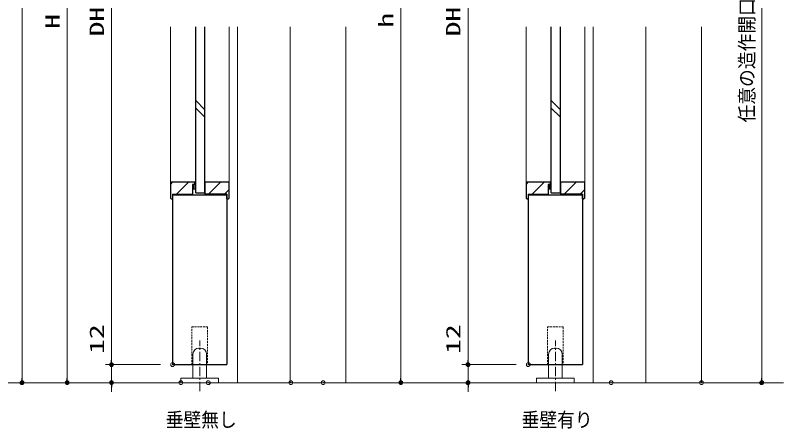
# Model space of a CAD drawing. Units: millimetres, scale not verified. Extents: x -1306 to 1306, y -607 to 607.
# Drawn here: x -853 to -343, y -111 to 163 of the extents above; entities that cross this region are included whole.
import ezdxf
from ezdxf.enums import TextEntityAlignment as Align

# ---------------------------------------------------------------- set-up
doc = ezdxf.new("R2010")
doc.units = ezdxf.units.MM
doc.header["$LTSCALE"] = 5
doc.header["$PDMODE"] = 32
doc.header["$PDSIZE"] = 2.5
doc.linetypes.add('USER2', pattern=[0.375, 0.25, -0.125])
doc.linetypes.add('USER3', pattern=[2, 1.25, -0.25, 0.25, -0.25])
for name, color, linetype, lineweight in [('0-1_線(黄)', 2, 'Continuous', 15), ('0-B_点線(水)', 4, 'USER2', 9), ('0-C_中心線', 3, 'USER3', 9), ('0-D_線(白)', 7, 'Continuous', 30), ('1-0_線(水)', 4, 'Continuous', 9), ('1-1_寸法線', 3, 'Continuous', 13), ('1-2_ハッチング', 6, 'Continuous', 9), ('1-4_DEFPOINTS', 7, 'Continuous', 5), ('1-5_0', 3, 'Continuous', 25)]:
    doc.layers.add(name, color=color, linetype=linetype, lineweight=lineweight)
doc.styles.add('ＭＳ ゴシック', font='')
doc.styles.get('ＭＳ ゴシック').set_extended_font_data('MS Gothic')

# ---------------------------------------------------------------- blocks, each defined once
blk = doc.blocks.new('_DOT')
at = {"layer": '1-5_0'}
blk.add_line((-2.5, 0), (-5, 0), dxfattribs=at)
for points in [[(0, 0), (-2.5, 0), (-2.48, 0.313)], [(0, 0), (-2.48, -0.313), (-2.5, 0)], [(0, 0), (-2.48, 0.313), (-2.421, 0.622)], [(0, 0), (-2.421, -0.622), (-2.48, -0.313)], [(0, 0), (-2.421, 0.622), (-2.324, 0.92)], [(0, 0), (-2.324, -0.92), (-2.421, -0.622)], [(0, 0), (-2.324, 0.92), (-2.191, 1.204)], [(0, 0), (-2.191, -1.204), (-2.324, -0.92)], [(0, 0), (-2.191, 1.204), (-2.023, 1.469)], [(0, 0), (-2.023, -1.469), (-2.191, -1.204)], [(0, 0), (-2.023, 1.469), (-1.822, 1.711)], [(0, 0), (-1.822, -1.711), (-2.023, -1.469)], [(0, 0), (-1.822, 1.711), (-1.594, 1.926)], [(0, 0), (-1.594, -1.926), (-1.822, -1.711)], [(0, 0), (-1.594, 1.926), (-1.34, 2.111)], [(0, 0), (-1.34, -2.111), (-1.594, -1.926)], [(0, 0), (-1.34, 2.111), (-1.064, 2.262)], [(0, 0), (-1.064, -2.262), (-1.34, -2.111)], [(0, 0), (-1.064, 2.262), (-0.773, 2.378)], [(0, 0), (-0.773, -2.378), (-1.064, -2.262)], [(0, 0), (-0.773, 2.378), (-0.468, 2.456)], [(0, 0), (-0.468, -2.456), (-0.773, -2.378)], [(0, 0), (-0.468, 2.456), (-0.157, 2.495)], [(0, 0), (-0.157, -2.495), (-0.468, -2.456)], [(0, 0), (-0.157, 2.495), (0.157, 2.495)], [(0, 0), (0.157, -2.495), (-0.157, -2.495)], [(0, 0), (0.157, 2.495), (0.468, 2.456)], [(0, 0), (0.468, 2.456), (0.773, 2.378)], [(0, 0), (0.773, 2.378), (1.064, 2.262)], [(0, 0), (1.064, 2.262), (1.34, 2.111)], [(0, 0), (1.34, 2.111), (1.594, 1.926)], [(0, 0), (1.594, 1.926), (1.822, 1.711)], [(0, 0), (1.822, 1.711), (2.023, 1.469)], [(0, 0), (2.023, 1.469), (2.191, 1.204)], [(0, 0), (2.191, 1.204), (2.324, 0.92)], [(0, 0), (2.324, 0.92), (2.421, 0.622)], [(0, 0), (2.421, 0.622), (2.48, 0.313)], [(0, 0), (2.48, 0.313), (2.5, 0)], [(0, 0), (0.468, -2.456), (0.157, -2.495)], [(0, 0), (0.773, -2.378), (0.468, -2.456)], [(0, 0), (1.064, -2.262), (0.773, -2.378)], [(0, 0), (1.34, -2.111), (1.064, -2.262)], [(0, 0), (1.594, -1.926), (1.34, -2.111)], [(0, 0), (1.822, -1.711), (1.594, -1.926)], [(0, 0), (2.023, -1.469), (1.822, -1.711)], [(0, 0), (2.191, -1.204), (2.023, -1.469)], [(0, 0), (2.324, -0.92), (2.191, -1.204)], [(0, 0), (2.421, -0.622), (2.324, -0.92)], [(0, 0), (2.48, -0.313), (2.421, -0.622)], [(0, 0), (2.5, 0), (2.48, -0.313)]]:
    blk.add_solid(points, dxfattribs=at)

msp = doc.modelspace()

# ---------------------------------------------------------------- linework, layer by layer
at = {"layer": '0-1_線(黄)'}
msp.add_line((-1239.903, -80.24), (-342.588, -80.24), dxfattribs=at)
at = {"layer": '0-B_点線(水)', "color": 6}
for p, q in [((-735.13, 50.894), (-733.03, 50.894)), ((-735.13, 50.269), (-733.03, 50.269)), ((-735.13, 49.644), (-733.03, 49.644)), ((-735.13, 49.019), (-733.03, 49.019)), ((-735.13, 48.394), (-733.03, 48.394)), ((-498.963, 50.894), (-496.863, 50.894)), ((-498.963, 50.269), (-496.863, 50.269)), ((-498.963, 49.644), (-496.863, 49.644)), ((-498.963, 49.019), (-496.863, 49.019)), ((-498.963, 48.394), (-496.863, 48.394))]:
    msp.add_line(p, q, dxfattribs=at)
at = {"layer": '0-B_点線(水)'}
for points in [[(-735.58, -68.24), (-735.58, -43.24), (-725.08, -43.24), (-725.08, -68.24)], [(-499.413, -68.24), (-499.413, -43.24), (-488.913, -43.24), (-488.913, -68.24)]]:
    msp.add_lwpolyline(points, dxfattribs=at)
at = {"layer": '0-C_中心線'}
for p, q in [((-730.33, -85.92), (-730.33, -52.27)), ((-494.163, -85.92), (-494.163, -52.27))]:
    msp.add_line(p, q, dxfattribs=at)
at = {"layer": '0-D_線(白)'}
for p, q in [((-733.03, 45.76), (-733.03, 155.765)), ((-496.863, 45.76), (-496.863, 155.765)), ((-733.63, 51.26), (-735.13, 51.26)), ((-735.13, 51.26), (-735.13, 44.76)), ((-497.463, 51.26), (-498.963, 51.26)), ((-498.963, 51.26), (-498.963, 44.76)), ((-749.83, 42.26), (-749.33, 41.76)), ((-749.33, 41.76), (-748.33, 41.76)), ((-748.33, 44.76), (-735.13, 44.76)), ((-748.33, 44.76), (-748.33, -68.24)), ((-748.33, 44.51), (-712.33, 44.51)), ((-712.33, 44.76), (-712.33, -68.24)), ((-712.33, 41.76), (-711.33, 41.76)), ((-710.83, 42.26), (-711.33, 41.76)), ((-513.663, 42.26), (-513.163, 41.76)), ((-513.163, 41.76), (-512.163, 41.76)), ((-512.163, 44.76), (-498.963, 44.76)), ((-512.163, 44.76), (-512.163, -68.24)), ((-512.163, 44.51), (-476.163, 44.51)), ((-476.163, 44.76), (-476.163, -68.24)), ((-476.163, 41.76), (-475.163, 41.76)), ((-474.663, 42.26), (-475.163, 41.76)), ((-730.83, -57.24), (-729.83, -57.24)), ((-494.663, -57.24), (-493.663, -57.24)), ((-748.33, -68.24), (-712.33, -68.24)), ((-512.163, -68.24), (-476.163, -68.24))]:
    msp.add_line(p, q, dxfattribs=at)
for points in [[(-733.03, 45.76), (-727.03, 45.76), (-727.03, 155.765)], [(-496.863, 45.76), (-490.863, 45.76), (-490.863, 155.765)], [(-733.63, 51.26), (-733.63, 52.76), (-749.83, 52.76), (-749.83, 42.26)], [(-733.63, 51.26), (-735.13, 51.26), (-735.13, 48.26)], [(-710.83, 42.26), (-710.83, 52.76), (-727.03, 52.76), (-727.03, 44.76)], [(-497.463, 51.26), (-497.463, 52.76), (-513.663, 52.76), (-513.663, 42.26)], [(-497.463, 51.26), (-498.963, 51.26), (-498.963, 48.26)], [(-474.663, 42.26), (-474.663, 52.76), (-490.863, 52.76), (-490.863, 44.76)], [(-712.33, 41.76), (-712.33, 44.76), (-727.03, 44.76)], [(-476.163, 41.76), (-476.163, 44.76), (-490.863, 44.76)]]:
    msp.add_lwpolyline(points, dxfattribs=at)
at = {"layer": '1-0_線(水)'}
for p, q in [((-749.83, 155.765), (-749.83, 52.76)), ((-710.83, 155.765), (-710.83, 52.76)), ((-705.33, -80.24), (-705.33, 155.765)), ((-670.33, -80.24), (-670.33, 155.765)), ((-633.333, -80.24), (-633.333, 155.765)), ((-513.663, 155.765), (-513.663, 52.76)), ((-474.663, 155.765), (-474.663, 52.76)), ((-469.163, -80.24), (-469.163, 155.765)), ((-434.163, -80.24), (-434.163, 155.765)), ((-397.163, -80.24), (-397.163, 155.765)), ((-727.03, 100.89), (-733.03, 106.89)), ((-490.863, 100.89), (-496.863, 106.89)), ((-727.03, 95.89), (-733.03, 101.89)), ((-490.863, 95.89), (-496.863, 101.89)), ((-733.63, 51.26), (-733.03, 51.26)), ((-497.463, 51.26), (-496.863, 51.26)), ((-735.13, 48.26), (-733.03, 48.26)), ((-498.963, 48.26), (-496.863, 48.26)), ((-734.83, -77.24), (-734.83, -61.24)), ((-725.83, -61.24), (-725.83, -77.24)), ((-498.663, -77.24), (-498.663, -61.24)), ((-489.663, -61.24), (-489.663, -77.24)), ((-742.83, -80.24), (-717.83, -80.24)), ((-506.663, -80.24), (-481.663, -80.24))]:
    msp.add_line(p, q, dxfattribs=at)
for points in [[(-742.83, -80.24), (-742.83, -77.24), (-717.83, -77.24), (-717.83, -80.24)], [(-506.663, -80.24), (-506.663, -77.24), (-481.663, -77.24), (-481.663, -80.24)]]:
    msp.add_lwpolyline(points, dxfattribs=at)
for centre, start, end in [((-730.83, -61.24), 90, 180), ((-729.83, -61.24), 0, 90), ((-494.663, -61.24), 90, 180), ((-493.663, -61.24), 0, 90)]:
    msp.add_arc(centre, 4, start, end, dxfattribs=at)
at = {"layer": '1-1_寸法線'}
for p, q in [((-848.33, 435.26), (-848.33, -77.24)), ((-818.33, 396.76), (-818.33, -77.24)), ((-596.833, 396.76), (-596.833, -77.24)), ((-788.874, 384.76), (-788.874, -65.24)), ((-552.183, 384.76), (-552.183, -65.24)), ((-357.163, 342.758), (-357.163, -77.24)), ((-788.874, -65.24), (-788.874, -39.478)), ((-552.183, -65.24), (-552.183, -39.478)), ((-756.33, -68.24), (-792.874, -68.24)), ((-756.33, -68.24), (-792.874, -68.24)), ((-788.874, -80.24), (-788.874, -68.24)), ((-520.163, -68.24), (-556.183, -68.24)), ((-520.163, -68.24), (-556.183, -68.24)), ((-552.183, -80.24), (-552.183, -68.24)), ((-750.83, -80.24), (-852.33, -80.24)), ((-732.627, -80.24), (-822.33, -80.24)), ((-677.83, -80.24), (-792.874, -80.24)), ((-640.33, -80.24), (-592.833, -80.24)), ((-465.163, -80.24), (-556.183, -80.24)), ((-389.163, -80.24), (-353.163, -80.24)), ((-788.874, -83.24), (-788.874, -86.24)), ((-552.183, -83.24), (-552.183, -86.24))]:
    msp.add_line(p, q, dxfattribs=at)
at = {"layer": '1-2_ハッチング'}
for p, q in [((-749.83, 51.278), (-748.348, 52.76)), ((-745.742, 44.76), (-737.742, 52.76)), ((-724.528, 44.76), (-716.528, 52.76)), ((-513.663, 51.278), (-512.181, 52.76)), ((-509.575, 44.76), (-501.575, 52.76)), ((-488.362, 44.76), (-480.362, 52.76)), ((-713.922, 44.76), (-710.83, 47.852)), ((-477.755, 44.76), (-474.663, 47.852)), ((-748.742, 41.76), (-748.33, 42.172)), ((-735.135, 44.76), (-735.13, 44.765)), ((-512.575, 41.76), (-512.163, 42.172)), ((-498.968, 44.76), (-498.963, 44.765))]:
    msp.add_line(p, q, dxfattribs=at)
at = {"layer": '1-4_DEFPOINTS'}
for p in [(-788.874, -68.24), (-748.33, -68.24), (-552.183, -68.24), (-512.163, -68.24), (-848.33, -80.24), (-818.33, -80.24), (-788.874, -80.24), (-742.83, -80.24), (-724.627, -80.24), (-669.83, -80.24), (-648.33, -80.24), (-596.833, -80.24), (-552.183, -80.24), (-457.163, -80.24), (-397.163, -80.24), (-357.163, -80.24)]:
    msp.add_point(p, dxfattribs=at)

# ---------------------------------------------------------------- block references
at = {"layer": '1-1_寸法線', "xscale": 0.6, "yscale": 0.6}
for p, rotation in [((-788.874, -68.24), 270), ((-788.874, -68.24), 270), ((-552.183, -68.24), 270), ((-552.183, -68.24), 270), ((-848.33, -80.24), 270), ((-818.33, -80.24), 270), ((-788.874, -80.24), 90), ((-596.833, -80.24), 270), ((-552.183, -80.24), 90), ((-357.163, -80.24), 270)]:
    msp.add_blockref('_DOT', p, dxfattribs=dict(at, rotation=rotation))

# ---------------------------------------------------------------- texts
at = {"layer": '0-1_線(黄)', "style": 'ＭＳ ゴシック', "width": 0.9}
for s, p in [('垂壁無し', (-752.926, -112.489)), ('垂壁有り', (-516.594, -112.489))]:
    msp.add_text(s, height=9.604, dxfattribs=at).set_placement(p, align=Align.BOTTOM_LEFT)
at = {"layer": '1-1_寸法線', "style": 'ＭＳ ゴシック'}
for s, width, p in [('任意の造作開口', 0.9, (-359.312, 92.395)), ('DH', 1.5, (-791.024, 149.522)), ('h', 1.5, (-598.982, 155.236)), ('DH', 1.5, (-554.332, 149.522)), ('H', 1.5, (-820.479, 154.522)), ('12', 1.5, (-791.024, -61.097)), ('12', 1.5, (-554.332, -61.097))]:
    msp.add_text(s, height=9.604, rotation=90, dxfattribs=dict(at, width=width)).set_placement(p, align=Align.BOTTOM_LEFT)

doc.saveas('drawing.dxf')
